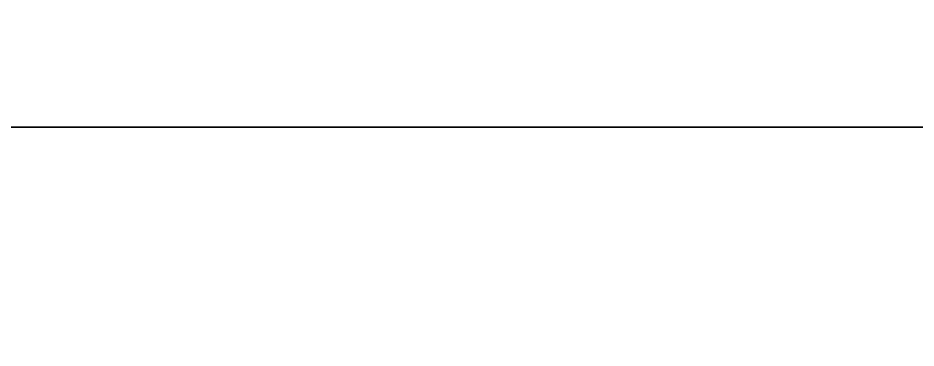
# Model space of a CAD drawing. Header units: millimetres. Extents: x 652554 to 1678317, y -308114 to 170803.
# Drawn here: x 669339.94 to 669346.31, y 101220.43 to 101222.78 of the extents above; entities that cross this region are included whole.
import ezdxf

# ---------------------------------------------------------------- set-up
doc = ezdxf.new("R2010")
doc.units = ezdxf.units.MM
doc.linetypes.add('DPA_Hidden 50', pattern=[3, 2, -1])
doc.layers.add('A-DETL-GENF', color=2, linetype='Continuous', lineweight=35)
doc.layers.add('A-GENM', color=1, linetype='Continuous', lineweight=9)

# ---------------------------------------------------------------- blocks, each defined once
blk = doc.blocks.new('DPA_GM-Manhole Cover Type 2 - 900x900-V91-2250-01 ENTRANCE 2 ELEVATION 3')
at = {"layer": 'A-GENM', "lineweight": 35}
blk.add_line((624157.3715, 101222), (623272.3715, 101222), dxfattribs=at)
at = {"layer": 'A-GENM'}
blk.add_line((623277.3715, 101222), (623357.3715, 101222), dxfattribs=at)
blk = doc.blocks.new('DPA_AN_Callout - DPA_AN_Callout-15552947-2250-01 ENTRANCE 2 ELEVATION 3')
at = {"layer": 'A-DETL-GENF', "linetype": 'DPA_Hidden 50', "lineweight": 50}
blk.add_arc((623317.931, 101500), 500, 180, 270, dxfattribs=at)

msp = doc.modelspace()

# ---------------------------------------------------------------- block references
at = {"layer": 'A-DETL-GENF'}
msp.add_blockref('DPA_AN_Callout - DPA_AN_Callout-15552947-2250-01 ENTRANCE 2 ELEVATION 3', (46056.406, 0), dxfattribs=at)
at = {"layer": 'A-GENM'}
msp.add_blockref('DPA_GM-Manhole Cover Type 2 - 900x900-V91-2250-01 ENTRANCE 2 ELEVATION 3', (46056.406, 0), dxfattribs=at)

doc.saveas('drawing.dxf')
